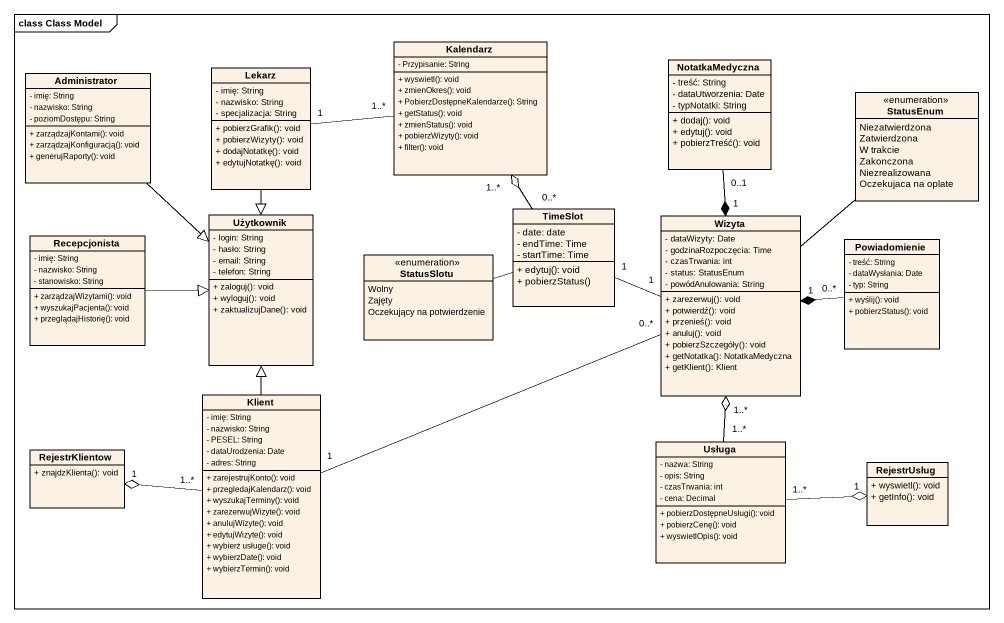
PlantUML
@startuml
mainframe class Class Model
hide circle
hide empty members
skinparam classAttributeIconSize 0
class Kalendarz {
  - Przypisanie: String
  + wyswietl(): void
  + zmienOkres(): void
  + PobierzDostępneKalendarze(): String
  + getStatus(): void
  + zmienStatus(): void
  + pobierzWizyty(): void
  + filter(): void
}
class Administrator {
  - imię: String
  - nazwisko: String
  - poziomDostępu: String
  + zarządzajKontami(): void
  + zarządzajKonfiguracją(): void
  + generujRaporty(): void
}
class Lekarz {
  - imię: String
  - nazwisko: String
  - specjalizacja: String
  + pobierzGrafik(): void
  + pobierzWizyty(): void
  + dodajNotatkę(): void
  + edytujNotatkę(): void
}
class NotatkaMedyczna {
  - treść: String
  - dataUtworzenia: Date
  - typNotatki: String
  + dodaj(): void
  + edytuj(): void
  + pobierzTreść(): void
}
enum StatusEnum {
  Niezatwierdzona
  Zatwierdzona
  W trakcie
  Zakonczona
  Niezrealizowana
  Oczekujaca na oplate
}
class TimeSlot {
  - date: date
  - endTime: Time
  - startTime: Time
  + edytuj(): void
  + pobierzStatus()
}
class Recepcjonista {
  - imię: String
  - nazwisko: String
  - stanowisko: String
  + zarządzajWizytami(): void
  + wyszukajPacjenta(): void
  + przeglądajHistorię(): void
}
class Użytkownik {
  - login: String
  - hasło: String
  - email: String
  - telefon: String
  + zaloguj(): void
  + wyloguj(): void
  + zaktualizujDane(): void
}
enum StatusSlotu {
  Wolny
  Zajęty
  Oczekujący na potwierdzenie
}
class Wizyta {
  - dataWizyty: Date
  - godzinaRozpoczęcia: Time
  - czasTrwania: int
  - status: StatusEnum
  - powódAnulowania: String
  + zarezerwuj(): void
  + potwierdź(): void
  + przenieś(): void
  + anuluj(): void
  + pobierzSzczegóły(): void
  + getNotatka(): NotatkaMedyczna
  + getKlient(): Klient
}
class Powiadomienie {
  - treść: String
  - dataWysłania: Date
  - typ: String
  + wyślij(): void
  + pobierzStatus(): void
}
class Klient {
  - imię: String
  - nazwisko: String
  - PESEL: String
  - dataUrodzenia: Date
  - adres: String
  + zarejestrujKonto(): void
  + przegledajKalendarz(): void
  + wyszukajTerminy(): void
  + zarezerwujWizyte(): void
  + anulujWizyte(): void
  + edytujWizyte(): void
  + wybierż usługe(): void
  + wybierzDate(): void
  + wybierzTermin(): void
}
class RejestrKlientow {
  + znajdzKlienta(): void
}
class Usługa {
  - nazwa: String
  - opis: String
  - czasTrwania: int
  - cena: Decimal
  + pobierzDostępneUsługi(): void
  + pobierzCenę(): void
  + wyswietlOpis(): void
}
class RejestrUsług {
  + wyswietl(): void
  + getInfo(): void
}
Administrator --|> Użytkownik
Lekarz "1" -right- "1..*" Kalendarz
Lekarz --|> Użytkownik
NotatkaMedyczna "0..1" --* "1" Wizyta
TimeSlot "0..*" -up-o "1..*" Kalendarz
TimeSlot -left- StatusSlotu
Recepcjonista -right-|> Użytkownik
Wizyta -up- StatusEnum
Wizyta "1" -left- "1" TimeSlot
Powiadomienie "0..*" -left-* "1" Wizyta
Klient -up-|> Użytkownik
Klient "1" -right- "0..*" Wizyta
Klient "1..*" -left-o "1" RejestrKlientow
Usługa "1..*" -up-o "1..*" Wizyta
Usługa "1..*" -right-o "1" RejestrUsług
@enduml
